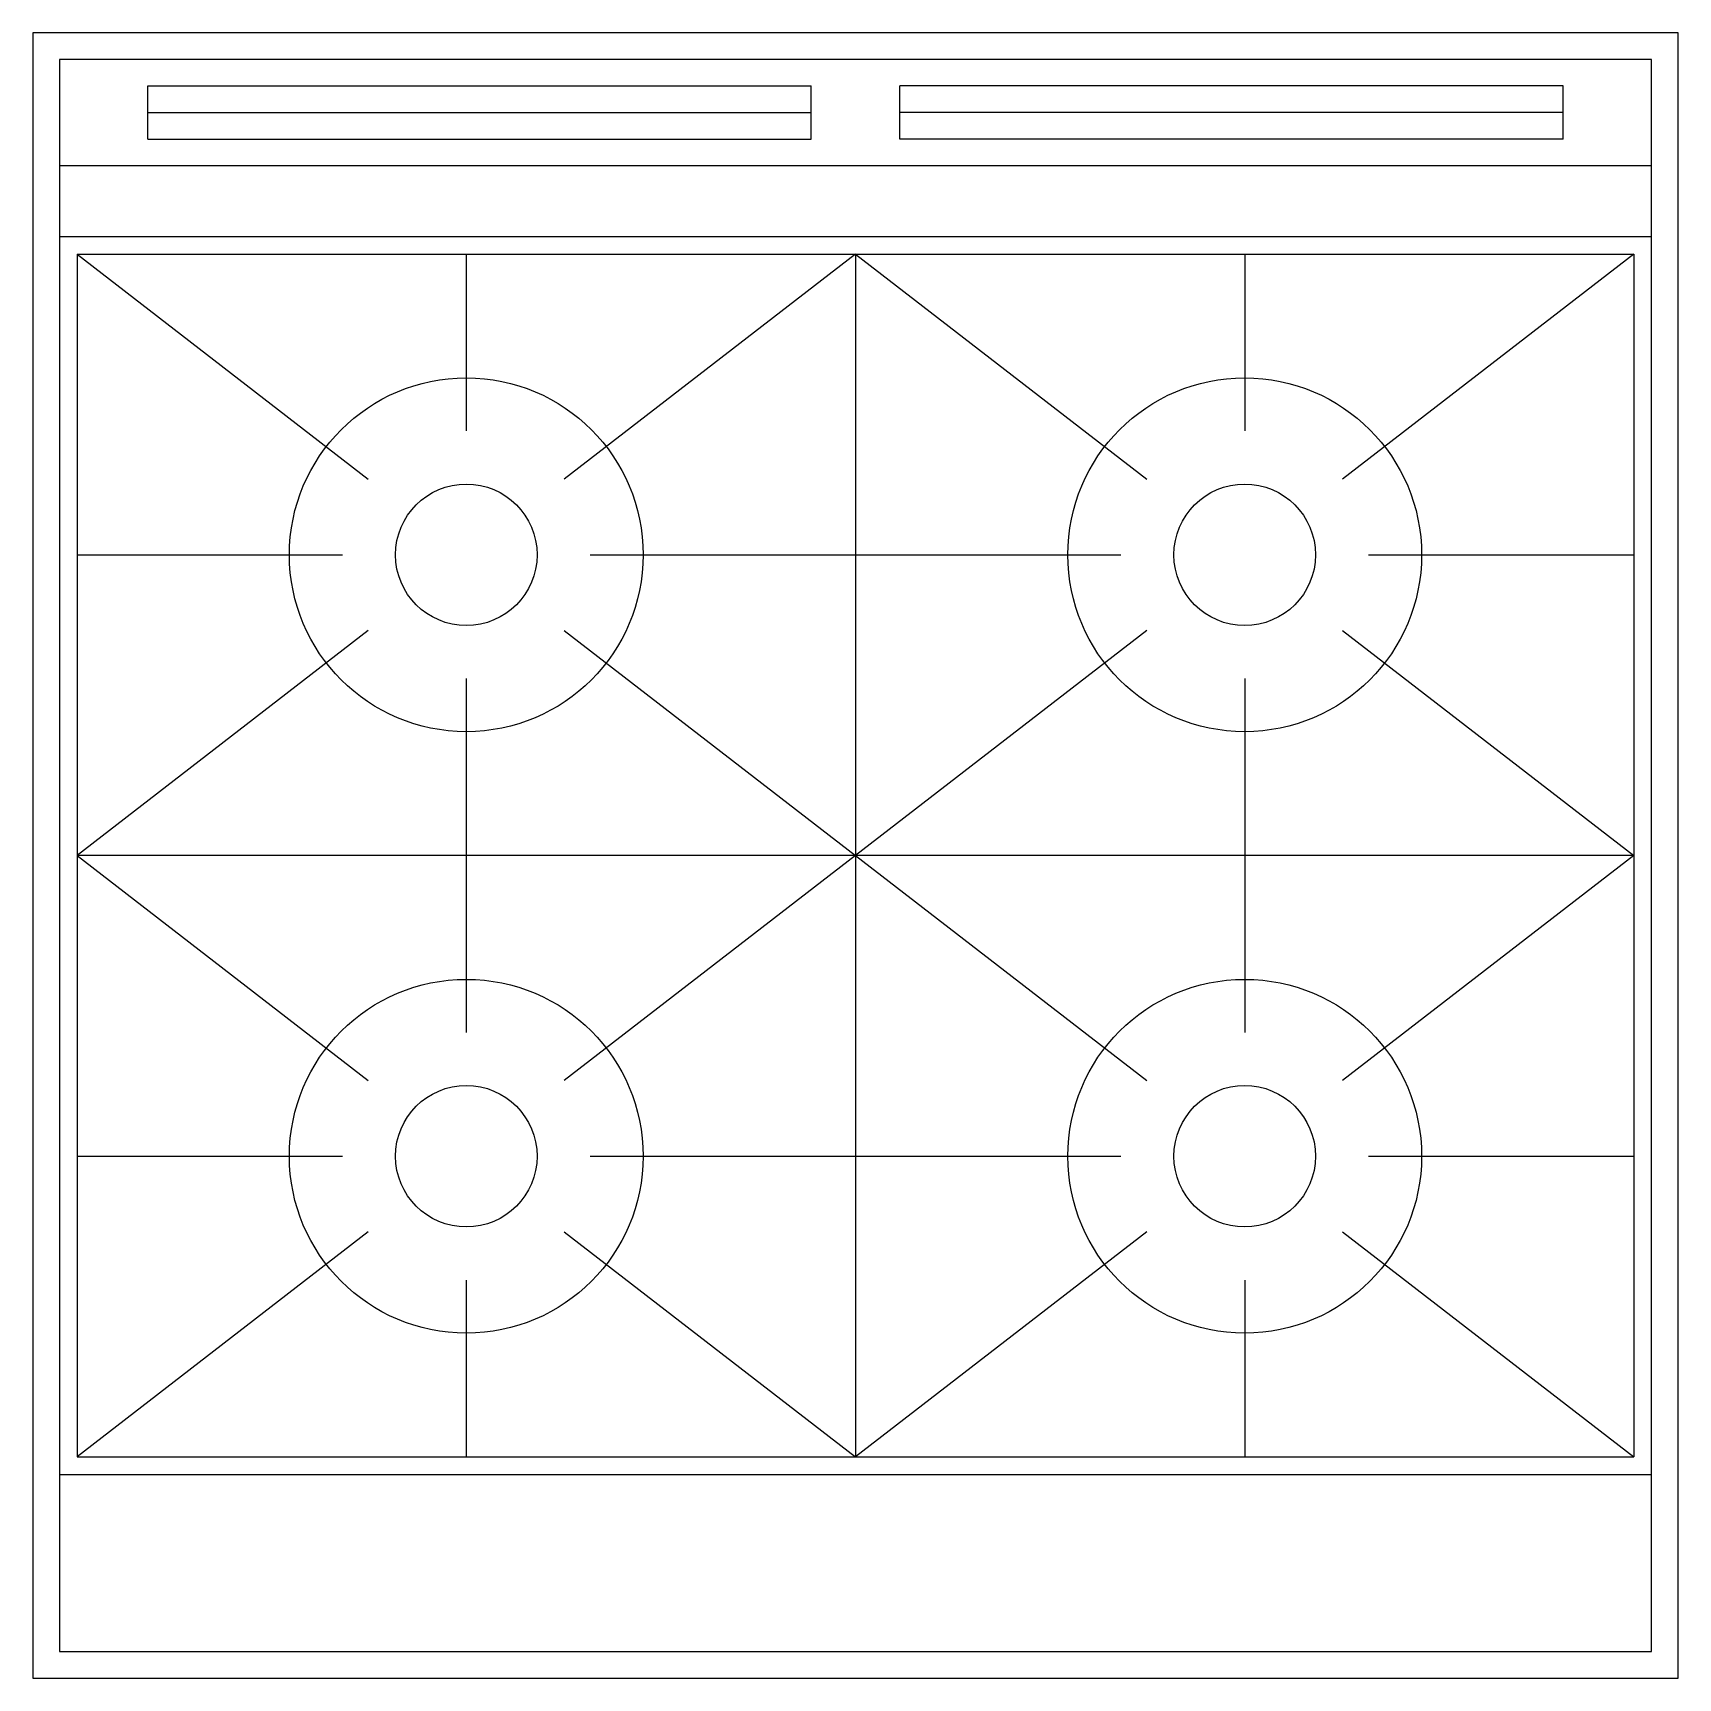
# Model space of a CAD drawing. Header units: inches. Extents: x 66183 to 67113, y 32769 to 33699.
import ezdxf

# ---------------------------------------------------------------- set-up
doc = ezdxf.new("R2010")
doc.units = ezdxf.units.IN
doc.header["$MEASUREMENT"] = 0
doc.layers.add('freecads.com', color=7, linetype='Continuous')

msp = doc.modelspace()

# ---------------------------------------------------------------- linework, layer by layer
at = {"layer": 'freecads.com'}
for p, q in [((66183.47, 33699.14), (66183.47, 32769.14)), ((67113.47, 33699.14), (66183.47, 33699.14)), ((67113.47, 32769.14), (67113.47, 33699.14)), ((66198.47, 33684.14), (66198.47, 32784.14)), ((67098.47, 33684.14), (66198.47, 33684.14)), ((67098.47, 32784.14), (67098.47, 33684.14)), ((66248.47, 33669.14), (66623.47, 33669.14)), ((66248.47, 33639.14), (66248.47, 33669.14)), ((66623.47, 33639.14), (66623.47, 33669.14)), ((67048.47, 33669.14), (66673.47, 33669.14)), ((66673.47, 33639.14), (66673.47, 33669.14)), ((67048.47, 33639.14), (67048.47, 33669.14)), ((66248.47, 33654.14), (66623.47, 33654.14)), ((67048.47, 33654.14), (66673.47, 33654.14)), ((66248.47, 33639.14), (66623.47, 33639.14)), ((67048.47, 33639.14), (66673.47, 33639.14)), ((66198.47, 33624.14), (67098.47, 33624.14)), ((66198.47, 33584.14), (67098.47, 33584.14)), ((66208.47, 33574.14), (66208.47, 32894.14)), ((66208.47, 33574.14), (67088.47, 33574.14)), ((66208.47, 33574.14), (66373.08, 33446.94)), ((66428.47, 33574.14), (66428.47, 33474.14)), ((66648.47, 33574.14), (66483.86, 33446.94)), ((66648.47, 33574.14), (66813.08, 33446.94)), ((66648.47, 33574.14), (66648.47, 33234.14)), ((66868.47, 33574.14), (66868.47, 33474.14)), ((67088.47, 33574.14), (66923.86, 33446.94)), ((67088.47, 33574.14), (67088.47, 32894.14)), ((66208.47, 33404.14), (66358.47, 33404.14)), ((66498.47, 33404.14), (66648.47, 33404.14)), ((66648.47, 33404.14), (66798.47, 33404.14)), ((66938.47, 33404.14), (67088.47, 33404.14)), ((66373.08, 33361.34), (66208.47, 33234.14)), ((66483.86, 33361.34), (66648.47, 33234.14)), ((66813.08, 33361.34), (66648.47, 33234.14)), ((66923.86, 33361.34), (67088.47, 33234.14)), ((66428.47, 33334.14), (66428.47, 33234.14)), ((66868.47, 33334.14), (66868.47, 33234.14)), ((66208.47, 33234.14), (66373.08, 33106.94)), ((66648.47, 33234.14), (66208.47, 33234.14)), ((66428.47, 33234.14), (66428.47, 33134.14)), ((66648.47, 33234.14), (66483.86, 33106.94)), ((66648.47, 33234.14), (66648.47, 32894.14)), ((66648.47, 33234.14), (66813.08, 33106.94)), ((67088.47, 33234.14), (66648.47, 33234.14)), ((66868.47, 33234.14), (66868.47, 33134.14)), ((67088.47, 33234.14), (66923.86, 33106.94)), ((66208.47, 33064.14), (66358.47, 33064.14)), ((66498.47, 33064.14), (66648.47, 33064.14)), ((66648.47, 33064.14), (66798.47, 33064.14)), ((66938.47, 33064.14), (67088.47, 33064.14)), ((66373.08, 33021.34), (66208.47, 32894.14)), ((66483.86, 33021.34), (66648.47, 32894.14)), ((66813.08, 33021.34), (66648.47, 32894.14)), ((66923.86, 33021.34), (67088.47, 32894.14)), ((66428.47, 32994.14), (66428.47, 32894.14)), ((66868.47, 32994.14), (66868.47, 32894.14)), ((66208.47, 32894.14), (67088.47, 32894.14)), ((66198.47, 32884.14), (67098.47, 32884.14)), ((66198.47, 32784.14), (67098.47, 32784.14)), ((66183.47, 32769.14), (67113.47, 32769.14))]:
    msp.add_line(p, q, dxfattribs=at)
for centre, radius in [((66428.47, 33404.14), 100), ((66868.47, 33404.14), 100), ((66428.47, 33404.14), 40), ((66868.47, 33404.14), 40), ((66428.47, 33064.14), 100), ((66868.47, 33064.14), 100), ((66428.47, 33064.14), 40), ((66868.47, 33064.14), 40)]:
    msp.add_circle(centre, radius, dxfattribs=at)

doc.saveas('drawing.dxf')
